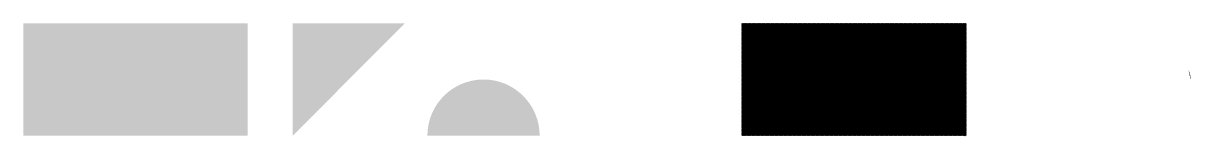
# Model space of a CAD drawing. Extents: x 0 to 520, y 0 to 50.
import ezdxf

# ---------------------------------------------------------------- set-up
doc = ezdxf.new("R2010")
doc.units = 0
doc.header["$MEASUREMENT"] = 0
doc.layers.add('HATCH_TEST', color=1, linetype='Continuous')

msp = doc.modelspace()

# ---------------------------------------------------------------- hatches: boundary and pattern name
at = {"layer": 'HATCH_TEST'}
h = msp.add_hatch(color=1, dxfattribs=at)
h.dxf.hatch_style = 1
h.paths.add_polyline_path([(0, 0), (100, 0), (100, 50), (0, 50)])
h = msp.add_hatch(color=3, dxfattribs=at)
h.dxf.hatch_style = 1
h.paths.add_polyline_path([(120, 0), (170, 50), (120, 50)])
h = msp.add_hatch(dxfattribs=at)
h.set_pattern_fill('ANSI31', color=2, scale=2, angle=45)
h.set_pattern_definition([(45, (0, 0), (0, 0.25), [])])
h.paths.add_polyline_path([(320, 0), (420, 0), (420, 50), (320, 50)])
h = msp.add_hatch(color=4, dxfattribs=at)
h.dxf.hatch_style = 1
edge = h.paths.add_edge_path()
edge.add_ellipse((480, 25), major_axis=(40, 0), ratio=0.5, start_angle=0, end_angle=6.2832)
h = msp.add_hatch(color=5, dxfattribs=at)
h.dxf.hatch_style = 1
edge = h.paths.add_edge_path()
edge.add_line((180, 0), (230, 0))
edge.add_arc((205, 0), 25, 0, 180)

doc.saveas('drawing.dxf')
